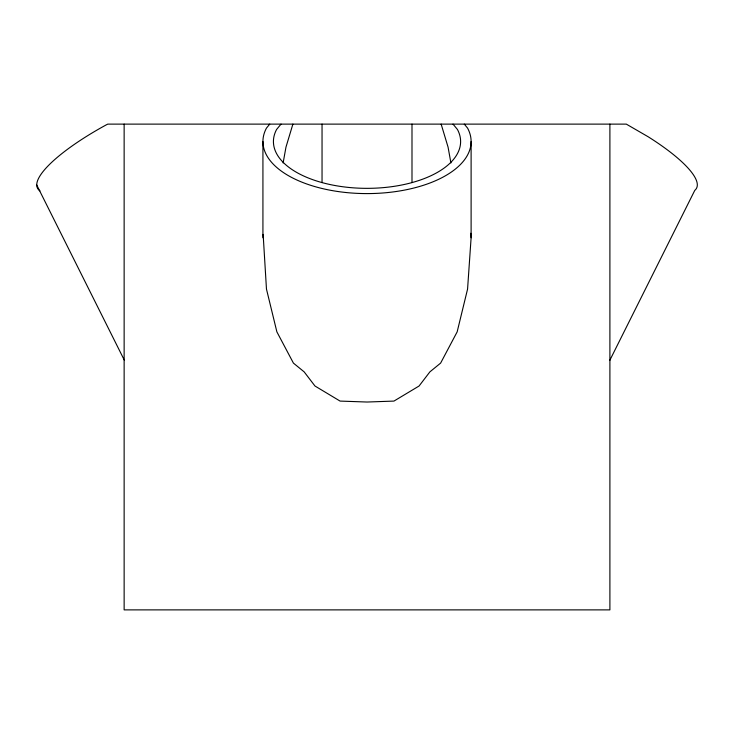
<?xml version="1.0" encoding="UTF-8"?>
<svg xmlns="http://www.w3.org/2000/svg" width="734" height="734" viewBox="0 0 734 734"><rect width="100%" height="100%" fill="white"/><g stroke="black" fill="none" stroke-linecap="round" stroke-linejoin="round"><path stroke-width="1.1" d="M471.109 141.552L471.109 237.761L467.567 289.095L457.163 331.851L440.62 363.101L429.885 371.872L419.068 386.011L393.956 401.085L367.018 402.03L340.081 401.085L314.969 386.011L304.16 371.872L293.416 363.101L276.874 331.851L266.47 289.095L263.139 234.375M283.122 162.939L285.966 147.158L292.894 124.119M609.752 360.44L694.786 190.363A104.09 26.02 26.6 0 0 648.113 136.735L626.313 124.119L107.76 124.119L106.026 124.991A104.09 26.02 -26.6 0 0 39.957 190.886M269.754 124.119L266.47 128.083A104.09 52.05 0 0 0 367.018 193.593A104.09 52.05 0 0 0 467.567 128.083L464.283 124.119M281.021 124.119L276.617 129.441A93.594 46.792 0 0 0 367.018 188.344A93.594 46.792 0 0 0 457.42 129.441L453.016 124.119M36.7 184.922L124.23 359.981M441.143 124.119L448.07 147.158L450.915 162.939M470.824 233.247L471.109 237.761M609.899 124.119L609.899 609.881L124.138 609.881L124.138 124.119M411.994 124.119L411.994 182.601M322.043 124.119L322.043 182.601M262.928 141.552L262.928 237.761"/></g></svg>
